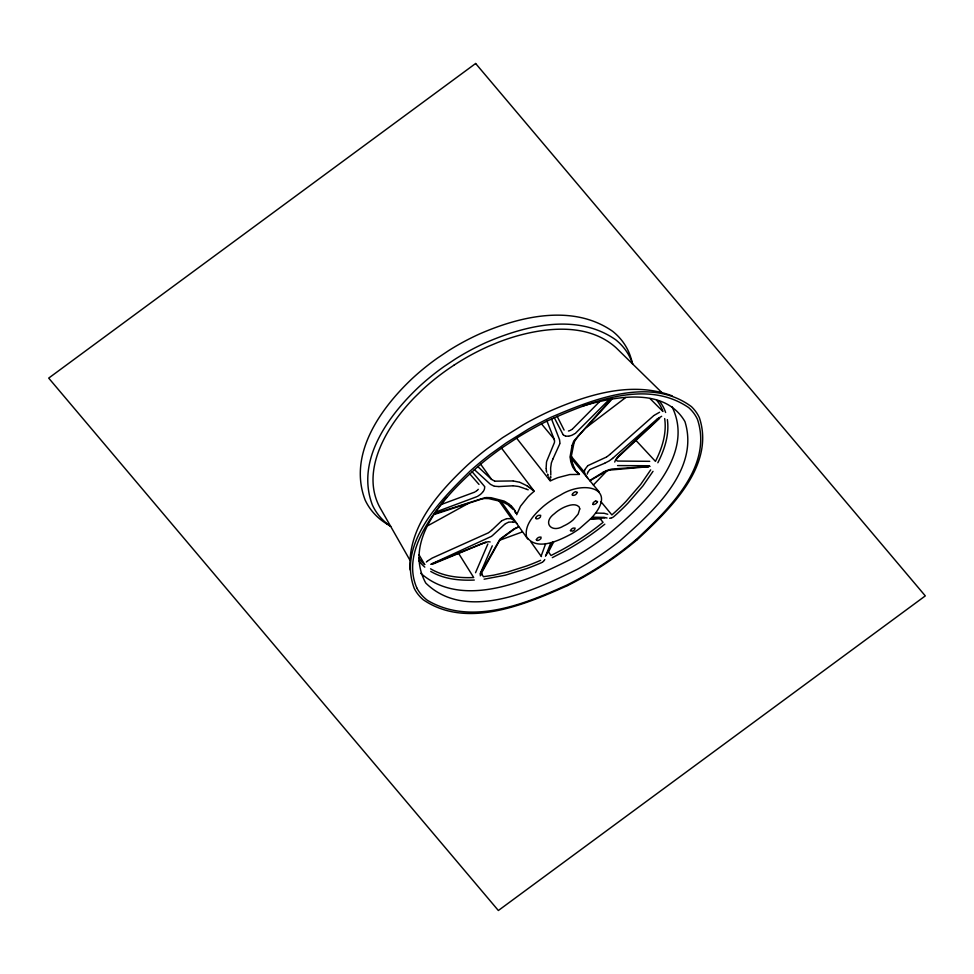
<?xml version="1.0" encoding="UTF-8"?>
<svg xmlns="http://www.w3.org/2000/svg" width="974" height="974" viewBox="0 0 974 974"><rect width="100%" height="100%" fill="white"/><g stroke="black" fill="none" stroke-linecap="round" stroke-linejoin="round"><path stroke-width="1.46" d="M567.757 585.52C524.876 604.611 466.631 629.521 423.118 599.667A37.633 35.149 13.2 0 1 414.279 588.466C397.258 543.334 440.65 500.039 469.772 471.379A351.431 328.311 13.2 0 1 490.214 454.395L506.492 442.744L528.237 429.193A347.414 324.561 13.2 0 1 550.919 417.335C592.752 399.51 650.157 375.988 691.479 406.669A37.73 35.247 13.2 0 1 699.295 417.469C715.659 465.998 669.211 509.828 637.203 539.73M583.243 405.866C615.324 396.442 664.658 386.715 684.941 421.584C700.099 470.272 651.789 512.75 619.525 541.167A330.149 308.429 13.2 0 1 577.412 569.303C535.603 589.745 466.497 623.08 425.748 583.024C401.057 537.855 450.402 490.701 481.278 463.673A356.143 332.718 13.2 0 1 503.692 446.713L517.084 437.874A353.124 329.894 13.2 0 1 547.4 420.914C589.55 402.079 646.298 378.387 688.764 407.668A37.036 34.601 13.2 0 1 697.408 419.197C713.443 466.972 667.75 510.084 636.253 539.511M550.602 468.567L550.712 471.197M571.519 455.905L571.823 460.325M541.386 555.971L541.374 556.592L530.818 541.775M550.797 475.02L550.76 471.854M577.448 492.467L575.646 491.712A4.809 4.493 13.2 0 0 574.855 491.992A6.428 6.002 13.2 0 0 573.053 493.294L572.42 494.183M550.614 468.129L551.357 463.088M554.535 441.892L554.498 440.735M480.304 575.841L480.827 572.919M559.94 442.963L559.539 439.7L551.503 418.917M541.41 555.363L545.683 543.589M550.724 476.493L550.663 477.284M571.543 455.187L573.942 443.182M550.651 477.357L550.59 478.076M481.57 574.733L482.106 572.225M554.486 442.403L546.597 461.53M480.048 573.966L492.272 545.817M550.42 479.671L550.334 480.377M559.88 443.633L552.903 459.022M585.751 475.202L584.29 472.013L584.838 469.858M597.598 501.72L596.161 500.94A3.774 3.519 13.2 0 0 595.309 501.233M545.501 556.276L550.48 543.76M584.29 472.013L571.507 456.684M587.261 474.094L587.724 472.475M546.499 462.017L546.134 468.117M475.531 572.712L487.852 544.003M572.079 445.556L570.107 456.684M572.091 445.52L573.589 441.466M614.728 462.053L615.471 460.093M516.67 514.735L520.518 506.2L527.871 497.032A74.389 69.495 13.2 0 1 534.239 491.261L501.586 448.198M551.467 462.674L552.855 459.119M484.468 489.07L484.699 487.024M546.195 555.204L552.903 542.031M574.088 442.732L574.928 440.808M484.273 489.618L483.311 491.407M480.986 572.505L499.796 539.426M550.553 543.589L550.992 542.542M585.131 469.176L587.639 465.876M544.77 559.551L544.344 560.293M657.84 462.76C664.572 449.562 669.479 434.574 667.373 419.611M553.743 541.788L548.192 552.453M587.979 471.964L589.806 469.724M499.065 541.434L482.58 571.141M573.929 440.845L611.039 399.182M575.208 440.309L578.227 436.206M615.702 459.655L617.273 457.439M616.81 458.876L617.942 457.317M650.705 469.87L640.709 484.407L625.929 501.488A252.899 236.256 13.2 0 1 611.879 514.917L600.982 501.707M653.018 471.331L642.877 485.965L627.926 503.181A257.233 240.31 13.2 0 1 613.717 516.707L612.634 517.45M499.443 540.826L500.843 539.06M544.04 560.707L543.529 561.304M482.934 491.919L480.852 494.086M499.918 540.156L520.542 532.595M478.271 489.325L477.138 490.47M446.555 497.41C427.002 521.346 402.895 555.533 416.702 587.663M606.875 470.929L593.397 484.991M617.65 457.001L659.167 418.029M618.259 456.952L659.654 418.309M590.938 518.582C619.367 488.059 584.12 479.951 560.561 495.011A95.61 89.328 13.2 0 0 543.249 506.456C534.787 514.016 524.243 524.329 526.52 536.759C536.869 551.734 559.466 540.278 571.933 533.618A101.357 94.697 13.2 0 0 579.761 528.407L590.938 518.582L604.659 517.912M612.098 399.011L578.252 436.169M589.891 480.779L590.597 480.085M599.838 401.373L572.395 429.108M609.225 399.486L575.537 433.199M500.21 538.987L513.931 528.943L518.302 526.934M501.208 538.695L514.601 528.943L518.655 526.958M426.368 562.059L427.038 561.426M491.651 530.294L501.476 520.98M491.505 530.428L488.838 532.51M610.101 454.274L653.7 415.679M543.2 561.633L542.153 562.363M609.907 454.456L606.997 456.709M590.901 479.829L603.052 472.329M657.012 419.173L612.488 458.486M427.391 561.121L432.127 558.102L488.327 532.851M587.943 465.609L606.449 457.062M612.597 458.401L609.554 460.629M657.316 418.917L661.675 416.288M590.755 480.255L606.607 471.026M468.567 503.29L428.073 525.595M604.817 524.195L598.754 528.943A298.714 279.063 13.2 0 1 562.582 552.319L552.307 557.652M480.316 494.524L477.637 496.277M504.873 524.146L491.992 535.992M476.651 490.859L475.263 491.773M654.09 415.374L659.581 412.246M430.727 564.323L491.359 536.418M625.771 397.477L586.202 427.586M590.281 469.334L604.647 463.271M505.409 523.744L508.282 522.32M571.908 429.449L570.058 430.471M574.94 433.613L572.14 435.135M501.829 520.737L506.37 518.752M432.127 564.372L482.483 543.589M608.908 461.043L604.757 463.222M603.089 472.305L606.644 470.503M432.079 563.812L485.332 542.238M476.919 496.655L435.962 511.947M567.781 584.668C525.57 603.77 471.233 626.379 427.379 600.301A37.609 35.137 13.2 0 1 416.641 587.687M474.362 492.235L441.076 504.556M612.196 517.657L611.392 517.949M482.507 543.577L484.784 542.835M520.944 532.437L522.149 531.974M569.595 430.666L568.426 431.019M571.434 435.415L569.23 436.06M607.861 470.016L612.171 469.005L650.048 466.376M607.106 470.844L609.687 470.125M481.132 499.187L434.38 514.43M434.94 513.542L485.259 497.592M481.168 499.187L484.248 498.566M508.891 522.137L512.58 521.991M610.832 518.083L609.566 518.265M485.222 542.737L486.038 542.591M485.88 542.116L488.424 541.8M506.772 518.667L511.581 518.655L514.418 520.944M568.56 436.169L566.052 436.169M484.102 579.189L505.25 575.208L527.202 568.414A243.756 227.721 13.2 0 0 541.763 562.546M485.965 497.519L491.103 497.702L504.337 501.147M484.833 498.493L488.717 498.603L502.353 501.805M645.458 466.984L610.467 470.028M590.268 519.276L601.116 518.667M498.956 486.562L512.787 485.807M498.871 486.562L494.512 486.233M474.301 580.041C459.436 580.723 443.767 579.128 430.727 571.421M617.54 465.584L649.39 465.742M603.685 517.377L592.338 517.182M646.225 466.96L648.197 467.167M513.201 485.807L518.412 486.452M595.82 513.042L603.795 513.274M604.124 517.389L607.046 517.998M512.848 480.949L495.072 481.168M489.362 541.836L490.141 541.946M513.347 480.986L519.471 482.215M604.306 513.322L607.764 514.272M579.469 474.435L569.839 474.533L558.248 477.528A71.285 66.597 13.2 0 0 550.261 480.973L516.634 438.178M649.743 461.323L617.297 461.055L616.274 459.898M513.03 522.076L514.089 522.344M518.862 486.562L524.085 488.315M565.48 436.048L563.666 435.171M493.94 486.099L490.446 484.334L474.326 469.578M528.212 489.8L526.678 489.313M494.548 481.034L491.602 479.439L480.632 464.196M672.194 395.87C632.15 380.773 588.272 394.421 550.858 410.687A329.029 307.382 13.2 0 0 523.501 424.64L502.608 437.655L486.976 448.88A333.692 311.741 13.2 0 0 467.35 465.243C438.434 492.381 407.217 527.458 410.103 569.936M519.994 482.373L527.202 485.88M526.508 489.265L524.73 488.595M593.166 504.581L592.898 503.29A3.385 3.153 13.2 0 1 593.203 502.827A5.82 5.442 13.2 0 1 595.321 501.245M502.742 501.963L507.162 504.313M505.007 501.513L508.781 503.935M430.557 568.804C443.45 576.498 458.973 578.154 473.705 577.533L458.559 553.329M386.483 523.72L390.623 526.301M507.953 504.812L513.456 509.67M533.752 490.896L530.258 488.242M509.134 504.203L511.204 505.847M529.734 487.852L528.188 486.647M578.897 473.997L575.464 470.929M528.152 486.623L527.068 485.77M491.566 479.403L477.784 466.595M511.703 506.297L514.187 509.39M661.979 392.692L616.043 347.718C589.16 323.502 548.898 326.911 516.378 336.14A210.725 196.858 13.2 0 0 497.726 342.483L488.51 346.33A249.648 233.224 13.2 0 0 453.908 365.238M649.962 398.512L662.917 411.491A38.631 36.087 13.2 0 0 656.415 399.9M514.783 521.297L516.817 523.586M579.006 473.961L576.328 471.039M420.731 573.296C462.662 609.858 527.835 580.93 570.24 559.514A318.827 297.849 13.2 0 0 606.132 536.053C640.77 507.892 696.617 456.356 672.011 406.73M635.864 440.309L655.453 461.372C662.064 448.271 666.849 433.381 664.67 418.564M472.195 471.793L484.626 486.562M469.638 473.741L479.001 484.419M574.952 470.369L572.736 467.13M571.641 458.839L599.193 491.943M541.507 423.909L554.096 439.055L554.486 440.625M600.142 518.716L603.064 522.344L597.062 527.056A293.771 274.449 13.2 0 1 561.231 550.225L551.041 555.497L548.459 551.929M587.992 478.478L585.995 475.629M562.972 434.441L554.255 417.615M575.415 469.894L572.724 464.306M500.965 501.245L517.377 524.329A10.069 9.411 13.2 0 0 517.985 525.29L527.738 539.012M498.773 500.587L511.581 518.655M514.637 511.374L515.818 513.249M481.68 573.954L483.433 576.718L493.757 575.147L507.99 571.896L526.155 566.15A239.701 223.935 13.2 0 0 540.594 560.342M564.092 430.07L557.14 416.3M514.528 509.962L515.149 511.107M418.93 554.656L424.676 564.518M410.005 560.318L379.641 507.016C362.803 475.215 381.004 437.886 401.361 412.392A214.913 200.766 13.2 0 1 414.534 397.441L421.815 390.318A252.4 235.793 13.2 0 1 453.896 365.238M515.173 511.143L515.721 512.3M515.745 512.373L516.22 513.505M546.731 472.183L546.414 470.88M572.42 466.449L570.861 461.81M547.522 474.119L547.814 474.813M550.042 480.426L548.606 476.81M547.778 474.74L548.033 475.361M547.011 421.206L554.109 439.079M572.7 464.196L571.921 460.872M631.359 359.321L632.65 363.972M570.752 461.372L570.131 457.366M546.39 470.759L546.171 468.652M424.676 564.506A37.755 35.271 13.2 0 1 418.71 557.944M637.166 539.706A363.826 339.889 13.2 0 1 567.732 585.484M386.483 523.72A55.177 51.549 13.2 0 1 365.14 500.039C347.694 454.371 380.651 408.216 412.489 378.326A262.517 245.241 13.2 0 1 437.363 358.164L448.637 350.616A258.317 241.321 13.2 0 1 480.048 333.741C520.761 316.039 573.357 303.803 612.707 331.355A55.408 51.756 13.2 0 1 631.335 359.321M390.562 526.216A52.158 48.724 13.2 0 1 372.494 505.262C355.254 460.495 388.431 415.411 419.587 386.264A261.507 244.304 13.2 0 1 443.974 366.601L455.004 359.236A257.44 240.505 13.2 0 1 485.697 342.69C525.534 325.34 577.192 312.715 615.763 339.816A52.352 48.907 13.2 0 1 632.576 363.886M597.306 501.647A4.164 3.884 13.2 0 1 593.166 504.459M572.347 495.291A1.242 1.157 13.2 0 1 572.468 494.22M577.119 492.479A4.2 3.92 13.2 0 1 572.785 495.389M636.217 539.486A358.578 334.983 13.2 0 1 567.757 584.619M563.349 434.879A3.579 3.348 13.2 0 1 563.033 434.526M424.798 567.136A37.913 35.417 13.2 0 1 418.674 560.427M659.069 400.667A38.68 36.135 13.2 0 1 665.632 412.489M579.761 508.903L578.142 514.126L573.296 519.763A39.63 37.024 13.2 0 1 563.435 526.057C551.479 533.496 542.08 522.612 554.376 513.724A39.374 36.781 13.2 0 1 564.36 507.15C568.706 505.348 574.94 503.034 578.921 506.675A3.945 3.677 13.2 0 1 579.189 507.064L579.761 508.903M535.639 518.083L536.236 518.911L537.892 518.752A6.404 5.978 13.2 0 0 539.669 517.742A4.821 4.505 13.2 0 0 540.412 516.999L540.68 515.331L538.707 515.307A5.674 5.296 13.2 0 0 536.382 516.792L535.639 518.083M570.46 530.647L572.408 531.147A5.698 5.32 13.2 0 0 574.538 529.771L575.147 528.115L573.296 528.078A5.674 5.296 13.2 0 0 571.154 529.479L570.46 530.647M536.333 539.742L537.392 540.546A5.174 4.833 13.2 0 0 540.253 539.17A3.884 3.628 13.2 0 0 540.947 538.549L541.033 537.088L539.292 537.161A5.649 5.284 13.2 0 0 537.064 538.549L536.333 539.742M475.641 63.493L48.7 378.107L498.359 910.507L925.3 595.893L475.641 63.493"/></g></svg>
